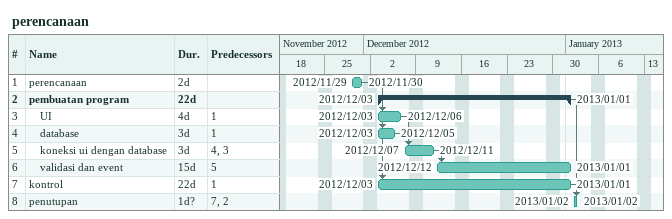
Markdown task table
perencanaan

| ID | Level | Task | Duration | Start | Finish | Predecessors |
|---|---|---|---|---|---|---|
| 1 | 1 | perencanaan | 2d | 2012-11-29 | 2012-11-30 |  |
| 2 | 1 | **pembuatan program** | 22d | 2012-12-03 | 2013-01-01 |  |
| 3 | 2 | UI | 4d | 2012-12-03 | 2012-12-06 | 1 |
| 4 | 2 | database | 3d | 2012-12-03 | 2012-12-05 | 1 |
| 5 | 2 | koneksi ui dengan database | 3d | 2012-12-07 | 2012-12-11 | 4, 3 |
| 6 | 2 | validasi dan event | 15d | 2012-12-12 | 2013-01-01 | 5 |
| 7 | 1 | kontrol | 22d | 2012-12-03 | 2013-01-01 | 1 |
| 8 | 1 | penutupan | 1d? | 2013-01-02 | 2013-01-02 | 7, 2 |
